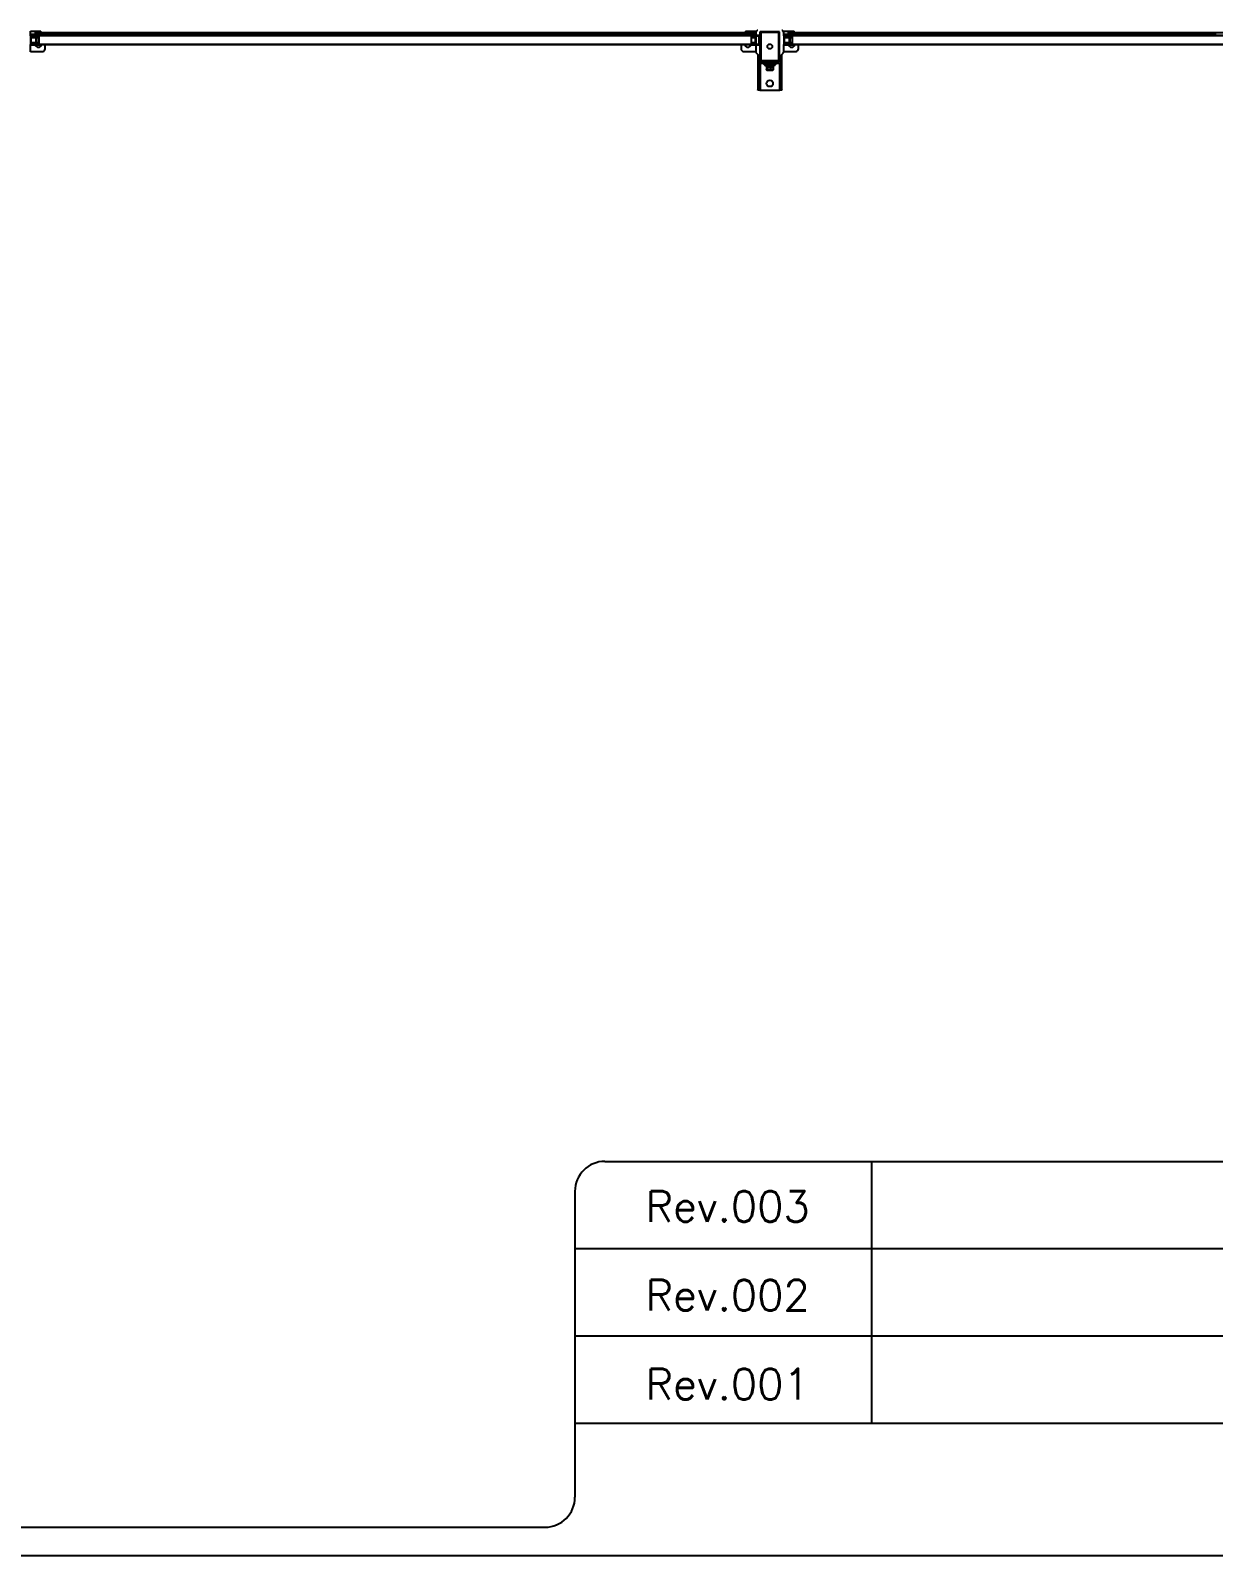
# Model space of a CAD drawing. Header units: inches. Extents: x 0 to 34.2, y 0 to 22.
# Drawn here: x 7.78 to 12.6, y -0.04 to 6.17 of the extents above; entities that cross this region are included whole.
import ezdxf
from ezdxf.enums import TextEntityAlignment as Align

# ---------------------------------------------------------------- set-up
doc = ezdxf.new("R2010")
doc.units = ezdxf.units.IN
doc.header["$MEASUREMENT"] = 0
doc.styles.add('Fields', font='simplex.shx', dxfattribs={"height": 0.185})
doc.styles.add('Title_Block', font='simplex.shx', dxfattribs={"height": 0.185})

# ---------------------------------------------------------------- blocks, each defined once
blk = doc.blocks.new('RG_Master_Ver_4_2_2')
at = {"color": 3}
for p, q in [((10.12, 1.5631), (34.15, 1.5631)), ((11.2071, 1.5631), (11.2071, 0.496)), ((9.9977, 1.4408), (9.9977, 0.1939)), ((9.9977, 1.2074), (19.5662, 1.2074)), ((9.9977, 0.8517), (19.5662, 0.8517)), ((9.9977, 0.496), (19.5662, 0.496)), ((0.2474, 0.0716), (9.8753, 0.0716))]:
    blk.add_line(p, q, dxfattribs=at)
blk.add_lwpolyline([(0, -0.044), (34.25, -0.044), (34.25, 21.956), (0, 21.956)], close=True, dxfattribs=at)
for centre, start, end in [((10.12, 1.4408), 90, 180), ((9.8753, 0.1939), 270, 360)]:
    blk.add_arc(centre, 0.1224, start, end, dxfattribs=at)
at = {"char_height": 0.125, "attachment_point": 1, "style": 'Title_Block'}
for s, insert in [('\\pxqc;Rev.003', (9.9977, 1.4422)), ('\\pxqc;Rev.002', (9.9977, 1.0797)), ('\\pxqc;Rev.001', (9.9977, 0.7172))]:
    blk.add_mtext_dynamic_manual_height_columns(s, width=1.244981, gutter_width=0.8573, heights=[0], dxfattribs=dict(at, insert=insert))
at = {"style": 'Fields'}
for tag, p in [('DESCRIPTION_3', (13.1158, 1.307)), ('DRN_3', (15.4724, 1.307)), ('CHK_3', (16.5293, 1.307)), ('APP_3', (17.5522, 1.307)), ('DATE_3', (18.8294, 1.307)), ('DRAWING_DESC', (32.2295, 1.2455)), ('CUSTOMER', (28.9966, 1.2135)), ('DESCRIPTION_2', (13.1158, 0.9513)), ('DRN_2', (15.4724, 0.9513)), ('CHK_2', (16.5293, 0.9513)), ('APP_2', (17.5522, 0.9513)), ('DATE_2', (18.8294, 0.9513)), ('SIZE', (30.7145, 0.8944)), ('DRAWING_#', (32.125, 0.8944)), ('REV', (33.5429, 0.8944)), ('DESCRIPTION_1', (13.1158, 0.5956)), ('DRN_1', (15.4724, 0.5956)), ('CHK_1', (16.5293, 0.5956)), ('APP_1', (17.5522, 0.5956)), ('DATE_1', (18.8294, 0.5956)), ('PROJECT_#', (28.9813, 0.5809)), ('DRN_BY', (30.875, 0.5245)), ('CHK_BY', (31.7615, 0.5245)), ('APP_BY', (32.75, 0.5245)), ('SCALE', (33.6518, 0.5245)), ('PROJECT_NAME', (29.021, 0.1759)), ('SHEETNUM', (32.7527, 0.1759)), ('TTL_SHTS', (33.5471, 0.1759))]:
    blk.add_attdef(tag, text='', height=0.125, dxfattribs=at).set_placement(p, align=Align.CENTER)
at = {"style": 'Fields', "flags": 9}
blk.add_attdef('WD_TB', (9.9529, 0.1939), '', height=0.0638, dxfattribs=at)

msp = doc.modelspace()

# ---------------------------------------------------------------- linework, layer by layer
at = {"color": 7, "linetype": 'Continuous', "lineweight": 25}
for p, q in [((7.777, 6.1669), (7.777, 6.172)), ((7.777, 6.172), (7.8077, 6.172)), ((7.777, 6.1531), (7.777, 6.1669)), ((7.8077, 6.1591), (7.777, 6.1591)), ((7.7968, 6.1602), (7.7968, 6.1662)), ((7.7968, 6.1662), (10.7316, 6.1662)), ((7.7968, 6.1602), (7.8355, 6.1602)), ((7.8077, 6.172), (7.8196, 6.172)), ((7.8077, 6.172), (7.8077, 6.1662)), ((7.8077, 6.1602), (7.8077, 6.1591)), ((7.8077, 6.1591), (7.8196, 6.1591)), ((7.8077, 6.1591), (7.8077, 6.1543)), ((7.8092, 6.1543), (7.8196, 6.1591)), ((7.8196, 6.1662), (7.8196, 6.172)), ((7.8196, 6.1591), (7.8196, 6.1602)), ((7.8355, 6.1602), (7.8355, 6.1543)), ((7.8414, 6.1602), (7.8355, 6.1602)), ((7.8414, 6.1543), (7.8414, 6.1602)), ((7.8414, 6.1602), (7.8751, 6.1602)), ((7.8751, 6.1602), (7.8751, 6.1543)), ((7.8811, 6.1602), (7.8751, 6.1602)), ((7.8811, 6.1543), (7.8811, 6.1602)), ((7.8811, 6.1602), (7.9148, 6.1602)), ((7.9148, 6.1602), (7.9148, 6.1543)), ((7.9207, 6.1602), (7.9148, 6.1602)), ((7.9207, 6.1543), (7.9207, 6.1602)), ((7.9207, 6.1602), (7.9544, 6.1602)), ((7.9544, 6.1602), (7.9544, 6.1543)), ((7.9604, 6.1602), (7.9544, 6.1602)), ((7.9604, 6.1543), (7.9604, 6.1602)), ((7.9604, 6.1602), (7.9941, 6.1602)), ((7.9941, 6.1602), (7.9941, 6.1543)), ((8.0001, 6.1602), (7.9941, 6.1602)), ((8.0001, 6.1543), (8.0001, 6.1602)), ((8.0001, 6.1602), (8.0338, 6.1602)), ((8.0338, 6.1602), (8.0338, 6.1543)), ((8.0397, 6.1602), (8.0338, 6.1602)), ((8.0397, 6.1543), (8.0397, 6.1602)), ((8.0397, 6.1602), (8.0734, 6.1602)), ((8.0734, 6.1602), (8.0734, 6.1543)), ((8.0794, 6.1602), (8.0734, 6.1602)), ((8.0794, 6.1543), (8.0794, 6.1602)), ((8.0794, 6.1602), (8.1131, 6.1602)), ((8.1131, 6.1602), (8.1131, 6.1543)), ((8.119, 6.1602), (8.1131, 6.1602)), ((8.119, 6.1543), (8.119, 6.1602)), ((8.119, 6.1602), (8.1527, 6.1602)), ((8.1527, 6.1602), (8.1527, 6.1543)), ((8.1587, 6.1602), (8.1527, 6.1602)), ((8.1587, 6.1543), (8.1587, 6.1602)), ((8.1587, 6.1602), (8.1924, 6.1602)), ((8.1924, 6.1602), (8.1924, 6.1543)), ((8.1983, 6.1602), (8.1924, 6.1602)), ((8.1983, 6.1543), (8.1983, 6.1602)), ((8.1983, 6.1602), (8.2321, 6.1602)), ((8.2321, 6.1602), (8.2321, 6.1543)), ((8.238, 6.1602), (8.2321, 6.1602)), ((8.238, 6.1543), (8.238, 6.1602)), ((8.238, 6.1602), (8.2717, 6.1602)), ((8.2777, 6.1602), (8.2717, 6.1602)), ((8.2717, 6.1602), (8.2717, 6.1543)), ((8.2777, 6.1543), (8.2777, 6.1602)), ((8.2777, 6.1602), (8.3114, 6.1602)), ((8.3173, 6.1602), (8.3114, 6.1602)), ((8.3114, 6.1602), (8.3114, 6.1543)), ((8.3173, 6.1543), (8.3173, 6.1602)), ((8.3173, 6.1602), (8.351, 6.1602)), ((8.357, 6.1602), (8.351, 6.1602)), ((8.351, 6.1602), (8.351, 6.1543)), ((8.357, 6.1543), (8.357, 6.1602)), ((8.357, 6.1602), (8.3907, 6.1602)), ((8.3907, 6.1602), (8.3907, 6.1543)), ((8.3966, 6.1602), (8.3907, 6.1602)), ((8.3966, 6.1543), (8.3966, 6.1602)), ((8.3966, 6.1602), (8.4304, 6.1602)), ((8.4304, 6.1602), (8.4304, 6.1543)), ((8.4363, 6.1602), (8.4304, 6.1602)), ((8.4363, 6.1543), (8.4363, 6.1602)), ((8.4363, 6.1602), (8.47, 6.1602)), ((8.476, 6.1602), (8.47, 6.1602)), ((8.47, 6.1602), (8.47, 6.1543)), ((8.476, 6.1543), (8.476, 6.1602)), ((8.476, 6.1602), (8.5097, 6.1602)), ((8.5156, 6.1602), (8.5097, 6.1602)), ((8.5097, 6.1602), (8.5097, 6.1543)), ((8.5156, 6.1543), (8.5156, 6.1602)), ((8.5156, 6.1602), (8.5493, 6.1602)), ((8.5553, 6.1602), (8.5493, 6.1602)), ((8.5493, 6.1602), (8.5493, 6.1543)), ((8.5553, 6.1543), (8.5553, 6.1602)), ((8.5553, 6.1602), (8.589, 6.1602)), ((8.589, 6.1602), (8.589, 6.1543)), ((8.5949, 6.1602), (8.589, 6.1602)), ((8.5949, 6.1543), (8.5949, 6.1602)), ((8.5949, 6.1602), (8.6287, 6.1602)), ((8.6346, 6.1602), (8.6287, 6.1602)), ((8.6287, 6.1602), (8.6287, 6.1543)), ((8.6346, 6.1543), (8.6346, 6.1602)), ((8.6346, 6.1602), (8.6683, 6.1602)), ((8.6743, 6.1602), (8.6683, 6.1602)), ((8.6683, 6.1602), (8.6683, 6.1543)), ((8.6743, 6.1543), (8.6743, 6.1602)), ((8.6743, 6.1602), (8.708, 6.1602)), ((8.7139, 6.1602), (8.708, 6.1602)), ((8.708, 6.1602), (8.708, 6.1543)), ((8.7139, 6.1543), (8.7139, 6.1602)), ((8.7139, 6.1602), (8.7476, 6.1602)), ((8.7536, 6.1602), (8.7476, 6.1602)), ((8.7476, 6.1602), (8.7476, 6.1543)), ((8.7536, 6.1543), (8.7536, 6.1602)), ((8.7536, 6.1602), (8.7873, 6.1602)), ((8.7873, 6.1602), (8.7873, 6.1543)), ((8.7932, 6.1602), (8.7873, 6.1602)), ((8.7932, 6.1543), (8.7932, 6.1602)), ((8.7932, 6.1602), (8.8269, 6.1602)), ((8.8269, 6.1602), (8.8269, 6.1543)), ((8.8329, 6.1602), (8.8269, 6.1602)), ((8.8329, 6.1543), (8.8329, 6.1602)), ((8.8329, 6.1602), (8.8666, 6.1602)), ((8.8726, 6.1602), (8.8666, 6.1602)), ((8.8666, 6.1602), (8.8666, 6.1543)), ((8.8726, 6.1543), (8.8726, 6.1602)), ((8.8726, 6.1602), (8.9063, 6.1602)), ((8.9063, 6.1602), (8.9063, 6.1543)), ((8.9122, 6.1602), (8.9063, 6.1602)), ((8.9122, 6.1543), (8.9122, 6.1602)), ((8.9122, 6.1602), (8.9459, 6.1602)), ((8.9459, 6.1602), (8.9459, 6.1543)), ((8.9519, 6.1602), (8.9459, 6.1602)), ((8.9519, 6.1543), (8.9519, 6.1602)), ((8.9519, 6.1602), (8.9856, 6.1602)), ((8.9856, 6.1602), (8.9856, 6.1543)), ((8.9915, 6.1602), (8.9856, 6.1602)), ((8.9915, 6.1543), (8.9915, 6.1602)), ((8.9915, 6.1602), (9.0252, 6.1602)), ((9.0252, 6.1602), (9.0252, 6.1543)), ((9.0312, 6.1602), (9.0252, 6.1602)), ((9.0312, 6.1543), (9.0312, 6.1602)), ((9.0312, 6.1602), (9.0649, 6.1602)), ((9.0709, 6.1602), (9.0649, 6.1602)), ((9.0649, 6.1602), (9.0649, 6.1543)), ((9.0709, 6.1543), (9.0709, 6.1602)), ((9.0709, 6.1602), (9.1046, 6.1602)), ((9.1046, 6.1602), (9.1046, 6.1543)), ((9.1105, 6.1602), (9.1046, 6.1602)), ((9.1105, 6.1543), (9.1105, 6.1602)), ((9.1105, 6.1602), (9.1442, 6.1602)), ((9.1502, 6.1602), (9.1442, 6.1602)), ((9.1442, 6.1602), (9.1442, 6.1543)), ((9.1502, 6.1543), (9.1502, 6.1602)), ((9.1502, 6.1602), (9.1839, 6.1602)), ((9.1839, 6.1602), (9.1839, 6.1543)), ((9.1898, 6.1602), (9.1839, 6.1602)), ((9.1898, 6.1543), (9.1898, 6.1602)), ((9.1898, 6.1602), (9.2235, 6.1602)), ((9.2295, 6.1602), (9.2235, 6.1602)), ((9.2235, 6.1602), (9.2235, 6.1543)), ((9.2295, 6.1543), (9.2295, 6.1602)), ((9.2295, 6.1602), (9.2632, 6.1602)), ((9.2632, 6.1602), (9.2632, 6.1543)), ((9.2692, 6.1602), (9.2632, 6.1602)), ((9.2692, 6.1543), (9.2692, 6.1602)), ((9.2692, 6.1602), (9.3029, 6.1602)), ((9.3088, 6.1602), (9.3029, 6.1602)), ((9.3029, 6.1602), (9.3029, 6.1543)), ((9.3088, 6.1543), (9.3088, 6.1602)), ((9.3088, 6.1602), (9.3425, 6.1602)), ((9.3425, 6.1602), (9.3425, 6.1543)), ((9.3485, 6.1602), (9.3425, 6.1602)), ((9.3485, 6.1543), (9.3485, 6.1602)), ((9.3485, 6.1602), (9.3822, 6.1602)), ((9.3881, 6.1602), (9.3822, 6.1602)), ((9.3822, 6.1602), (9.3822, 6.1543)), ((9.3881, 6.1543), (9.3881, 6.1602)), ((9.3881, 6.1602), (9.4218, 6.1602)), ((9.4218, 6.1602), (9.4218, 6.1543)), ((9.4278, 6.1602), (9.4218, 6.1602)), ((9.4278, 6.1543), (9.4278, 6.1602)), ((9.4278, 6.1602), (9.4615, 6.1602)), ((9.4615, 6.1602), (9.4615, 6.1543)), ((9.4674, 6.1602), (9.4615, 6.1602)), ((9.4674, 6.1543), (9.4674, 6.1602)), ((9.4674, 6.1602), (9.5012, 6.1602)), ((9.5012, 6.1602), (9.5012, 6.1543)), ((9.5071, 6.1602), (9.5012, 6.1602)), ((9.5071, 6.1543), (9.5071, 6.1602)), ((9.5071, 6.1602), (9.5408, 6.1602)), ((9.5408, 6.1602), (9.5408, 6.1543)), ((9.5468, 6.1602), (9.5408, 6.1602)), ((9.5468, 6.1543), (9.5468, 6.1602)), ((9.5468, 6.1602), (9.5805, 6.1602)), ((9.5805, 6.1602), (9.5805, 6.1543)), ((9.5864, 6.1602), (9.5805, 6.1602)), ((9.5864, 6.1543), (9.5864, 6.1602)), ((9.5864, 6.1602), (9.6201, 6.1602)), ((9.6261, 6.1602), (9.6201, 6.1602)), ((9.6201, 6.1602), (9.6201, 6.1543)), ((9.6261, 6.1543), (9.6261, 6.1602)), ((9.6261, 6.1602), (9.6598, 6.1602)), ((9.6657, 6.1602), (9.6598, 6.1602)), ((9.6598, 6.1602), (9.6598, 6.1543)), ((9.6657, 6.1543), (9.6657, 6.1602)), ((9.6657, 6.1602), (9.6995, 6.1602)), ((9.6995, 6.1602), (9.6995, 6.1543)), ((9.7054, 6.1602), (9.6995, 6.1602)), ((9.7054, 6.1543), (9.7054, 6.1602)), ((9.7054, 6.1602), (9.7391, 6.1602)), ((9.7391, 6.1602), (9.7391, 6.1543)), ((9.7451, 6.1602), (9.7391, 6.1602)), ((9.7451, 6.1543), (9.7451, 6.1602)), ((9.7451, 6.1602), (9.7788, 6.1602)), ((9.7847, 6.1602), (9.7788, 6.1602)), ((9.7788, 6.1602), (9.7788, 6.1543)), ((9.7847, 6.1543), (9.7847, 6.1602)), ((9.7847, 6.1602), (9.8184, 6.1602)), ((9.8184, 6.1602), (9.8184, 6.1543)), ((9.8244, 6.1602), (9.8184, 6.1602)), ((9.8244, 6.1543), (9.8244, 6.1602)), ((9.8244, 6.1602), (9.8581, 6.1602)), ((9.8581, 6.1602), (9.8581, 6.1543)), ((9.864, 6.1602), (9.8581, 6.1602)), ((9.864, 6.1543), (9.864, 6.1602)), ((9.864, 6.1602), (9.8978, 6.1602)), ((9.9037, 6.1602), (9.8978, 6.1602)), ((9.8978, 6.1602), (9.8978, 6.1543)), ((9.9037, 6.1543), (9.9037, 6.1602)), ((9.9037, 6.1602), (9.9374, 6.1602)), ((9.9434, 6.1602), (9.9374, 6.1602)), ((9.9374, 6.1602), (9.9374, 6.1543)), ((9.9434, 6.1543), (9.9434, 6.1602)), ((9.9434, 6.1602), (9.9771, 6.1602)), ((9.983, 6.1602), (9.9771, 6.1602)), ((9.9771, 6.1602), (9.9771, 6.1543)), ((9.983, 6.1543), (9.983, 6.1602)), ((9.983, 6.1602), (10.0167, 6.1602)), ((10.0227, 6.1602), (10.0167, 6.1602)), ((10.0167, 6.1602), (10.0167, 6.1543)), ((10.0227, 6.1543), (10.0227, 6.1602)), ((10.0227, 6.1602), (10.0564, 6.1602)), ((10.0623, 6.1602), (10.0564, 6.1602)), ((10.0564, 6.1602), (10.0564, 6.1543)), ((10.0623, 6.1543), (10.0623, 6.1602)), ((10.0623, 6.1602), (10.096, 6.1602)), ((10.096, 6.1602), (10.096, 6.1543)), ((10.102, 6.1602), (10.096, 6.1602)), ((10.102, 6.1543), (10.102, 6.1602)), ((10.102, 6.1602), (10.1357, 6.1602)), ((10.1357, 6.1602), (10.1357, 6.1543)), ((10.1417, 6.1602), (10.1357, 6.1602)), ((10.1417, 6.1543), (10.1417, 6.1602)), ((10.1417, 6.1602), (10.1754, 6.1602)), ((10.1754, 6.1602), (10.1754, 6.1543)), ((10.1813, 6.1602), (10.1754, 6.1602)), ((10.1813, 6.1543), (10.1813, 6.1602)), ((10.1813, 6.1602), (10.215, 6.1602)), ((10.221, 6.1602), (10.215, 6.1602)), ((10.215, 6.1602), (10.215, 6.1543)), ((10.221, 6.1543), (10.221, 6.1602)), ((10.221, 6.1602), (10.2547, 6.1602)), ((10.2606, 6.1602), (10.2547, 6.1602)), ((10.2547, 6.1602), (10.2547, 6.1543)), ((10.2606, 6.1543), (10.2606, 6.1602)), ((10.2606, 6.1602), (10.2943, 6.1602)), ((10.2943, 6.1602), (10.2943, 6.1543)), ((10.3003, 6.1602), (10.2943, 6.1602)), ((10.3003, 6.1543), (10.3003, 6.1602)), ((10.3003, 6.1602), (10.334, 6.1602)), ((10.34, 6.1602), (10.334, 6.1602)), ((10.334, 6.1602), (10.334, 6.1543)), ((10.34, 6.1543), (10.34, 6.1602)), ((10.34, 6.1602), (10.3737, 6.1602)), ((10.3796, 6.1602), (10.3737, 6.1602)), ((10.3737, 6.1602), (10.3737, 6.1543)), ((10.3796, 6.1543), (10.3796, 6.1602)), ((10.3796, 6.1602), (10.4133, 6.1602)), ((10.4133, 6.1602), (10.4133, 6.1543)), ((10.4193, 6.1602), (10.4133, 6.1602)), ((10.4193, 6.1543), (10.4193, 6.1602)), ((10.4193, 6.1602), (10.453, 6.1602)), ((10.4589, 6.1602), (10.453, 6.1602)), ((10.453, 6.1602), (10.453, 6.1543)), ((10.4589, 6.1543), (10.4589, 6.1602)), ((10.4589, 6.1602), (10.4926, 6.1602)), ((10.4926, 6.1602), (10.4926, 6.1543)), ((10.4986, 6.1602), (10.4926, 6.1602)), ((10.4986, 6.1543), (10.4986, 6.1602)), ((10.4986, 6.1602), (10.5323, 6.1602)), ((10.5383, 6.1602), (10.5323, 6.1602)), ((10.5323, 6.1602), (10.5323, 6.1543)), ((10.5383, 6.1543), (10.5383, 6.1602)), ((10.5383, 6.1602), (10.572, 6.1602)), ((10.572, 6.1602), (10.572, 6.1543)), ((10.5779, 6.1602), (10.572, 6.1602)), ((10.5779, 6.1543), (10.5779, 6.1602)), ((10.5779, 6.1602), (10.6116, 6.1602)), ((10.6116, 6.1602), (10.6116, 6.1543)), ((10.6176, 6.1602), (10.6116, 6.1602)), ((10.6176, 6.1543), (10.6176, 6.1602)), ((10.6176, 6.1602), (10.6513, 6.1602)), ((10.6513, 6.1602), (10.6513, 6.1543)), ((10.6572, 6.1602), (10.6513, 6.1602)), ((10.6572, 6.1543), (10.6572, 6.1602)), ((10.6572, 6.1602), (10.6909, 6.1602)), ((10.6909, 6.1602), (10.6909, 6.1543)), ((10.6969, 6.1602), (10.6909, 6.1602)), ((10.6927, 6.172), (10.6927, 6.1662)), ((10.6927, 6.172), (10.7046, 6.172)), ((10.6969, 6.1543), (10.6969, 6.1602)), ((10.6969, 6.1602), (10.7316, 6.1602)), ((10.6969, 6.1591), (10.7046, 6.1591)), ((10.6969, 6.1572), (10.7031, 6.1543)), ((10.7046, 6.172), (10.7354, 6.172)), ((10.7046, 6.1662), (10.7046, 6.172)), ((10.7046, 6.1591), (10.7046, 6.1602)), ((10.7354, 6.1591), (10.7046, 6.1591)), ((10.7046, 6.1543), (10.7046, 6.1591)), ((10.7316, 6.1602), (10.7316, 6.1662)), ((10.7354, 6.172), (10.7354, 6.1669)), ((10.7354, 6.1669), (10.7354, 6.1543)), ((10.7526, 6.0502), (10.7526, 6.1691)), ((10.7557, 6.1691), (10.7526, 6.1691)), ((10.7527, 6.1662), (10.7527, 6.0531)), ((10.8291, 6.1691), (10.7557, 6.1691)), ((10.7557, 6.1662), (10.7557, 6.0531)), ((10.8291, 6.1662), (10.7557, 6.1662)), ((10.832, 6.1691), (10.8291, 6.1691)), ((10.8291, 6.0531), (10.8291, 6.1662)), ((10.832, 6.1668), (10.832, 6.1691)), ((10.832, 6.0531), (10.832, 6.1662)), ((10.8494, 6.1669), (10.8494, 6.172)), ((10.8494, 6.172), (10.8801, 6.172)), ((10.8494, 6.1531), (10.8494, 6.1669)), ((10.8801, 6.1591), (10.8494, 6.1591)), ((10.8692, 6.1602), (10.8692, 6.1662)), ((10.8692, 6.1662), (13.804, 6.1662)), ((10.8692, 6.1602), (10.9079, 6.1602)), ((10.8801, 6.172), (10.892, 6.172)), ((10.8801, 6.172), (10.8801, 6.1662)), ((10.8801, 6.1602), (10.8801, 6.1591)), ((10.8801, 6.1591), (10.892, 6.1591)), ((10.8801, 6.1591), (10.8801, 6.1543)), ((10.8816, 6.1543), (10.892, 6.1591)), ((10.892, 6.1662), (10.892, 6.172)), ((10.892, 6.1591), (10.892, 6.1602)), ((10.9079, 6.1602), (10.9079, 6.1543)), ((10.9138, 6.1602), (10.9079, 6.1602)), ((10.9138, 6.1543), (10.9138, 6.1602)), ((10.9138, 6.1602), (10.9475, 6.1602)), ((10.9475, 6.1602), (10.9475, 6.1543)), ((10.9535, 6.1602), (10.9475, 6.1602)), ((10.9535, 6.1543), (10.9535, 6.1602)), ((10.9535, 6.1602), (10.9872, 6.1602)), ((10.9872, 6.1602), (10.9872, 6.1543)), ((10.9931, 6.1602), (10.9872, 6.1602)), ((10.9931, 6.1543), (10.9931, 6.1602)), ((10.9931, 6.1602), (11.0269, 6.1602)), ((11.0269, 6.1602), (11.0269, 6.1543)), ((11.0328, 6.1602), (11.0269, 6.1602)), ((11.0328, 6.1543), (11.0328, 6.1602)), ((11.0328, 6.1602), (11.0665, 6.1602)), ((11.0665, 6.1602), (11.0665, 6.1543)), ((11.0725, 6.1602), (11.0665, 6.1602)), ((11.0725, 6.1543), (11.0725, 6.1602)), ((11.0725, 6.1602), (11.1062, 6.1602)), ((11.1121, 6.1602), (11.1062, 6.1602)), ((11.1062, 6.1602), (11.1062, 6.1543)), ((11.1121, 6.1543), (11.1121, 6.1602)), ((11.1121, 6.1602), (11.1458, 6.1602)), ((11.1458, 6.1602), (11.1458, 6.1543)), ((11.1518, 6.1602), (11.1458, 6.1602)), ((11.1518, 6.1543), (11.1518, 6.1602)), ((11.1518, 6.1602), (11.1855, 6.1602)), ((11.1855, 6.1602), (11.1855, 6.1543)), ((11.1914, 6.1602), (11.1855, 6.1602)), ((11.1914, 6.1543), (11.1914, 6.1602)), ((11.1914, 6.1602), (11.2252, 6.1602)), ((11.2311, 6.1602), (11.2252, 6.1602)), ((11.2252, 6.1602), (11.2252, 6.1543)), ((11.2311, 6.1543), (11.2311, 6.1602)), ((11.2311, 6.1602), (11.2648, 6.1602)), ((11.2648, 6.1602), (11.2648, 6.1543)), ((11.2708, 6.1602), (11.2648, 6.1602)), ((11.2708, 6.1543), (11.2708, 6.1602)), ((11.2708, 6.1602), (11.3045, 6.1602)), ((11.3045, 6.1602), (11.3045, 6.1543)), ((11.3104, 6.1602), (11.3045, 6.1602)), ((11.3104, 6.1543), (11.3104, 6.1602)), ((11.3104, 6.1602), (11.3441, 6.1602)), ((11.3441, 6.1602), (11.3441, 6.1543)), ((11.3501, 6.1602), (11.3441, 6.1602)), ((11.3501, 6.1543), (11.3501, 6.1602)), ((11.3501, 6.1602), (11.3838, 6.1602)), ((11.3838, 6.1602), (11.3838, 6.1543)), ((11.3897, 6.1602), (11.3838, 6.1602)), ((11.3897, 6.1543), (11.3897, 6.1602)), ((11.3897, 6.1602), (11.4234, 6.1602)), ((11.4234, 6.1602), (11.4234, 6.1543)), ((11.4294, 6.1602), (11.4234, 6.1602)), ((11.4294, 6.1543), (11.4294, 6.1602)), ((11.4294, 6.1602), (11.4631, 6.1602)), ((11.4631, 6.1602), (11.4631, 6.1543)), ((11.4691, 6.1602), (11.4631, 6.1602)), ((11.4691, 6.1543), (11.4691, 6.1602)), ((11.4691, 6.1602), (11.5028, 6.1602)), ((11.5087, 6.1602), (11.5028, 6.1602)), ((11.5028, 6.1602), (11.5028, 6.1543)), ((11.5087, 6.1543), (11.5087, 6.1602)), ((11.5087, 6.1602), (11.5424, 6.1602)), ((11.5424, 6.1602), (11.5424, 6.1543)), ((11.5484, 6.1602), (11.5424, 6.1602)), ((11.5484, 6.1543), (11.5484, 6.1602)), ((11.5484, 6.1602), (11.5821, 6.1602)), ((11.5821, 6.1602), (11.5821, 6.1543)), ((11.588, 6.1602), (11.5821, 6.1602)), ((11.588, 6.1543), (11.588, 6.1602)), ((11.588, 6.1602), (11.6217, 6.1602)), ((11.6217, 6.1602), (11.6217, 6.1543)), ((11.6277, 6.1602), (11.6217, 6.1602)), ((11.6277, 6.1543), (11.6277, 6.1602)), ((11.6277, 6.1602), (11.6614, 6.1602)), ((11.6614, 6.1602), (11.6614, 6.1543)), ((11.6674, 6.1602), (11.6614, 6.1602)), ((11.6674, 6.1543), (11.6674, 6.1602)), ((11.6674, 6.1602), (11.7011, 6.1602)), ((11.7011, 6.1602), (11.7011, 6.1543)), ((11.707, 6.1602), (11.7011, 6.1602)), ((11.707, 6.1543), (11.707, 6.1602)), ((11.707, 6.1602), (11.7407, 6.1602)), ((11.7467, 6.1602), (11.7407, 6.1602)), ((11.7407, 6.1602), (11.7407, 6.1543)), ((11.7467, 6.1543), (11.7467, 6.1602)), ((11.7467, 6.1602), (11.7804, 6.1602)), ((11.7804, 6.1602), (11.7804, 6.1543)), ((11.7863, 6.1602), (11.7804, 6.1602)), ((11.7863, 6.1543), (11.7863, 6.1602)), ((11.7863, 6.1602), (11.82, 6.1602)), ((11.826, 6.1602), (11.82, 6.1602)), ((11.82, 6.1602), (11.82, 6.1543)), ((11.826, 6.1543), (11.826, 6.1602)), ((11.826, 6.1602), (11.8597, 6.1602)), ((11.8597, 6.1602), (11.8597, 6.1543)), ((11.8656, 6.1602), (11.8597, 6.1602)), ((11.8656, 6.1543), (11.8656, 6.1602)), ((11.8656, 6.1602), (11.8994, 6.1602)), ((11.9053, 6.1602), (11.8994, 6.1602)), ((11.8994, 6.1602), (11.8994, 6.1543)), ((11.9053, 6.1543), (11.9053, 6.1602)), ((11.9053, 6.1602), (11.939, 6.1602)), ((11.945, 6.1602), (11.939, 6.1602)), ((11.939, 6.1602), (11.939, 6.1543)), ((11.945, 6.1543), (11.945, 6.1602)), ((11.945, 6.1602), (11.9787, 6.1602)), ((11.9787, 6.1602), (11.9787, 6.1543)), ((11.9846, 6.1602), (11.9787, 6.1602)), ((11.9846, 6.1543), (11.9846, 6.1602)), ((11.9846, 6.1602), (12.0183, 6.1602)), ((12.0183, 6.1602), (12.0183, 6.1543)), ((12.0243, 6.1602), (12.0183, 6.1602)), ((12.0243, 6.1543), (12.0243, 6.1602)), ((12.0243, 6.1602), (12.058, 6.1602)), ((12.058, 6.1602), (12.058, 6.1543)), ((12.0639, 6.1602), (12.058, 6.1602)), ((12.0639, 6.1543), (12.0639, 6.1602)), ((12.0639, 6.1602), (12.0977, 6.1602)), ((12.0977, 6.1602), (12.0977, 6.1543)), ((12.1036, 6.1602), (12.0977, 6.1602)), ((12.1036, 6.1543), (12.1036, 6.1602)), ((12.1036, 6.1602), (12.1373, 6.1602)), ((12.1373, 6.1602), (12.1373, 6.1543)), ((12.1433, 6.1602), (12.1373, 6.1602)), ((12.1433, 6.1543), (12.1433, 6.1602)), ((12.1433, 6.1602), (12.177, 6.1602)), ((12.177, 6.1602), (12.177, 6.1543)), ((12.1829, 6.1602), (12.177, 6.1602)), ((12.1829, 6.1543), (12.1829, 6.1602)), ((12.1829, 6.1602), (12.2166, 6.1602)), ((12.2166, 6.1602), (12.2166, 6.1543)), ((12.2226, 6.1602), (12.2166, 6.1602)), ((12.2226, 6.1543), (12.2226, 6.1602)), ((12.2226, 6.1602), (12.2563, 6.1602)), ((12.2563, 6.1602), (12.2563, 6.1543)), ((12.2622, 6.1602), (12.2563, 6.1602)), ((12.2622, 6.1543), (12.2622, 6.1602)), ((12.2622, 6.1602), (12.296, 6.1602)), ((12.296, 6.1602), (12.296, 6.1543)), ((12.3019, 6.1602), (12.296, 6.1602)), ((12.3019, 6.1543), (12.3019, 6.1602)), ((12.3019, 6.1602), (12.3356, 6.1602)), ((12.3356, 6.1602), (12.3356, 6.1543)), ((12.3416, 6.1602), (12.3356, 6.1602)), ((12.3416, 6.1543), (12.3416, 6.1602)), ((12.3416, 6.1602), (12.3753, 6.1602)), ((12.3812, 6.1602), (12.3753, 6.1602)), ((12.3753, 6.1602), (12.3753, 6.1543)), ((12.3812, 6.1543), (12.3812, 6.1602)), ((12.3812, 6.1602), (12.4149, 6.1602)), ((12.4149, 6.1602), (12.4149, 6.1543)), ((12.4209, 6.1602), (12.4149, 6.1602)), ((12.4209, 6.1543), (12.4209, 6.1602)), ((12.4209, 6.1602), (12.4546, 6.1602)), ((12.4546, 6.1602), (12.4546, 6.1543)), ((12.4605, 6.1602), (12.4546, 6.1602)), ((12.4605, 6.1543), (12.4605, 6.1602)), ((12.4605, 6.1602), (12.4942, 6.1602)), ((12.4942, 6.1602), (12.4942, 6.1543)), ((12.5002, 6.1602), (12.4942, 6.1602)), ((12.5002, 6.1543), (12.5002, 6.1602)), ((12.5002, 6.1602), (12.5339, 6.1602)), ((12.5339, 6.1602), (12.5339, 6.1543)), ((12.5399, 6.1602), (12.5339, 6.1602)), ((12.5399, 6.1543), (12.5399, 6.1602)), ((12.5399, 6.1602), (12.5736, 6.1602)), ((12.5736, 6.1602), (12.5736, 6.1543)), ((12.5795, 6.1602), (12.5736, 6.1602)), ((12.5795, 6.1543), (12.5795, 6.1602)), ((12.5795, 6.1602), (12.6132, 6.1602)), ((7.7777, 6.1542), (7.777, 6.1542)), ((7.777, 6.1531), (7.777, 6.1178)), ((7.777, 6.0879), (7.777, 6.1178)), ((7.8135, 6.1543), (7.7781, 6.1543)), ((7.7781, 6.1166), (7.8135, 6.1166)), ((7.8127, 6.1523), (7.779, 6.1523)), ((7.779, 6.1523), (7.779, 6.1186)), ((7.7794, 6.1473), (7.779, 6.1473)), ((7.779, 6.1235), (7.7794, 6.1235)), ((7.779, 6.1186), (7.8127, 6.1186)), ((7.7794, 6.1235), (7.7794, 6.1473)), ((7.7993, 6.1453), (7.7794, 6.1453)), ((7.7794, 6.1255), (7.7993, 6.1255)), ((7.8013, 6.1463), (7.7993, 6.1463)), ((7.7993, 6.1463), (7.7993, 6.1245)), ((7.7993, 6.1245), (7.8013, 6.1245)), ((7.8032, 6.1444), (7.8013, 6.1463)), ((7.8013, 6.1245), (7.8013, 6.1463)), ((7.8013, 6.1245), (7.8032, 6.1265)), ((7.8127, 6.1453), (7.8023, 6.1453)), ((7.8023, 6.1255), (7.8127, 6.1255)), ((7.8032, 6.1265), (7.8032, 6.1444)), ((7.8127, 6.1505), (7.8095, 6.1523)), ((7.8127, 6.1186), (7.8127, 6.1523)), ((7.8146, 6.1531), (7.8146, 6.1543)), ((10.7137, 6.1543), (7.8146, 6.1543)), ((10.7137, 6.1531), (7.8146, 6.1531)), ((7.8146, 6.1166), (7.8146, 6.1178)), ((10.7137, 6.1178), (7.8146, 6.1178)), ((10.7137, 6.1166), (7.8146, 6.1166)), ((7.837, 6.0997), (7.837, 6.1166)), ((10.6754, 6.1166), (10.6754, 6.0997)), ((10.7137, 6.1543), (10.7137, 6.1531)), ((10.7144, 6.1542), (10.7137, 6.1542)), ((10.7137, 6.1178), (10.7137, 6.1166)), ((10.7503, 6.1543), (10.7149, 6.1543)), ((10.7149, 6.1166), (10.7503, 6.1166)), ((10.7494, 6.1523), (10.7157, 6.1523)), ((10.7157, 6.1523), (10.7157, 6.1186)), ((10.7329, 6.1453), (10.7157, 6.1453)), ((10.7157, 6.1255), (10.7329, 6.1255)), ((10.7157, 6.1186), (10.7494, 6.1186)), ((10.7354, 6.1473), (10.7329, 6.1473)), ((10.7329, 6.1473), (10.7329, 6.1235)), ((10.7329, 6.1235), (10.7354, 6.1235)), ((10.7354, 6.1523), (10.7354, 6.1186)), ((10.7354, 6.1166), (10.7354, 6.0879)), ((10.7494, 6.1186), (10.7494, 6.1523)), ((10.7514, 6.1178), (10.7514, 6.1531)), ((10.8501, 6.1542), (10.8494, 6.1542)), ((10.8494, 6.1531), (10.8494, 6.1178)), ((10.8494, 6.0879), (10.8494, 6.1178)), ((10.8859, 6.1543), (10.8505, 6.1543)), ((10.8505, 6.1166), (10.8859, 6.1166)), ((10.8851, 6.1523), (10.8514, 6.1523)), ((10.8514, 6.1523), (10.8514, 6.1186)), ((10.8519, 6.1473), (10.8514, 6.1473)), ((10.8514, 6.1235), (10.8519, 6.1235)), ((10.8514, 6.1186), (10.8851, 6.1186)), ((10.8519, 6.1235), (10.8519, 6.1473)), ((10.8717, 6.1453), (10.8519, 6.1453)), ((10.8519, 6.1255), (10.8717, 6.1255)), ((10.8737, 6.1463), (10.8717, 6.1463)), ((10.8717, 6.1463), (10.8717, 6.1245)), ((10.8717, 6.1245), (10.8737, 6.1245)), ((10.8757, 6.1444), (10.8737, 6.1463)), ((10.8737, 6.1245), (10.8737, 6.1463)), ((10.8737, 6.1245), (10.8757, 6.1265)), ((10.8851, 6.1453), (10.8747, 6.1453)), ((10.8747, 6.1255), (10.8851, 6.1255)), ((10.8757, 6.1265), (10.8757, 6.1444)), ((10.8851, 6.1505), (10.8819, 6.1523)), ((10.8851, 6.1186), (10.8851, 6.1523)), ((10.8871, 6.1531), (10.8871, 6.1543)), ((13.7862, 6.1543), (10.8871, 6.1543)), ((13.7862, 6.1531), (10.8871, 6.1531)), ((10.8871, 6.1166), (10.8871, 6.1178)), ((13.7862, 6.1178), (10.8871, 6.1178)), ((13.7862, 6.1166), (10.8871, 6.1166)), ((10.9094, 6.0997), (10.9094, 6.1166)), ((7.777, 6.0898), (7.827, 6.0898)), ((10.6853, 6.0898), (10.7354, 6.0898)), ((10.7377, 6.0823), (10.7463, 6.0737)), ((10.7433, 6.0766), (10.7433, 6.0502)), ((10.7463, 6.0502), (10.7433, 6.0502)), ((10.7433, 6.0502), (10.7433, 5.9325)), ((10.7463, 6.0737), (10.7463, 6.0499)), ((10.7512, 6.0425), (10.7512, 5.9325)), ((10.7526, 6.0898), (10.7527, 6.0898)), ((10.7527, 6.0779), (10.7526, 6.0779)), ((10.7557, 6.0502), (10.7526, 6.0502)), ((10.7527, 6.0898), (10.7527, 6.0779)), ((10.7527, 6.0779), (10.7527, 6.0502)), ((10.7527, 6.0421), (10.7527, 5.9312)), ((10.7542, 6.0419), (10.8305, 6.0419)), ((10.7557, 6.0531), (10.8291, 6.0531)), ((10.7557, 6.0502), (10.8291, 6.0502)), ((10.7722, 6.0334), (10.7636, 6.0419)), ((10.7778, 6.0344), (10.7703, 6.0419)), ((10.7778, 6.0344), (10.8069, 6.0344)), ((10.7778, 6.031), (10.7778, 6.0344)), ((10.8069, 6.0344), (10.8145, 6.0419)), ((10.8069, 6.031), (10.8069, 6.0344)), ((10.8125, 6.0334), (10.8211, 6.0419)), ((10.832, 6.0502), (10.8291, 6.0502)), ((10.832, 6.0502), (10.832, 6.0525)), ((10.832, 6.0421), (10.832, 5.9312)), ((10.8335, 5.9325), (10.8335, 6.0425)), ((10.8385, 6.0737), (10.8471, 6.0823)), ((10.8385, 6.0499), (10.8385, 6.0737)), ((10.8385, 6.0502), (10.8414, 6.0502)), ((10.8414, 6.0502), (10.8414, 6.0766)), ((10.8414, 5.9325), (10.8414, 6.0502)), ((10.8494, 6.0898), (10.8994, 6.0898)), ((10.7778, 6.031), (10.8069, 6.031)), ((10.7783, 6.0251), (10.7783, 6.0152)), ((10.7812, 6.0251), (10.7783, 6.0251)), ((10.7812, 6.0152), (10.7783, 6.0152)), ((10.7791, 6.0152), (10.7791, 6.0145)), ((10.7791, 6.0145), (10.7791, 6.0152)), ((10.7795, 6.0138), (10.7791, 6.0145)), ((10.7791, 6.0145), (10.7791, 6.0145)), ((10.7796, 6.0136), (10.7809, 6.0131)), ((10.7799, 6.0152), (10.7799, 6.0145)), ((10.7799, 6.0145), (10.78, 6.0145)), ((10.78, 6.0145), (10.78, 6.0152)), ((10.78, 6.0145), (10.78, 6.0145)), ((10.7809, 6.0131), (10.8038, 6.0131)), ((10.7812, 6.0251), (10.7812, 6.0152)), ((10.7953, 6.0251), (10.7812, 6.0251)), ((10.7953, 6.0152), (10.7812, 6.0152)), ((10.7844, 6.031), (10.7844, 6.0251)), ((10.7931, 6.0152), (10.7931, 6.0145)), ((10.7931, 6.0145), (10.7933, 6.0145)), ((10.7933, 6.0145), (10.7933, 6.0152)), ((10.7953, 6.0251), (10.7953, 6.0152)), ((10.8065, 6.0251), (10.7953, 6.0251)), ((10.8065, 6.0152), (10.7953, 6.0152)), ((10.8003, 6.0251), (10.8003, 6.031)), ((10.8038, 6.0131), (10.8052, 6.0136)), ((10.8055, 6.0143), (10.8051, 6.0137)), ((10.8053, 6.0142), (10.8055, 6.0143)), ((10.8053, 6.0138), (10.8056, 6.0143)), ((10.8056, 6.0152), (10.8056, 6.0145)), ((10.8056, 6.0145), (10.8057, 6.0145)), ((10.8057, 6.0145), (10.8057, 6.0152)), ((10.8065, 6.0251), (10.8065, 6.0152)), ((10.7433, 5.9325), (10.7512, 5.9325)), ((10.7433, 5.9312), (10.7433, 5.9325)), ((10.7512, 5.9312), (10.7433, 5.9312)), ((10.7512, 5.9325), (10.7512, 5.9312)), ((10.7512, 5.9312), (10.7527, 5.9312)), ((10.7527, 5.9312), (10.832, 5.9312)), ((10.832, 5.9312), (10.8335, 5.9312)), ((10.8335, 5.9325), (10.8414, 5.9325)), ((10.8335, 5.9312), (10.8335, 5.9325)), ((10.8414, 5.9312), (10.8335, 5.9312)), ((10.8414, 5.9325), (10.8414, 5.9312))]:
    msp.add_line(p, q, dxfattribs=at)
at = {"color": 7, "linetype": 'Continuous', "lineweight": 25, "flags": 128}
for points in [[(7.7766, 6.1694), (7.7769, 6.1695), (7.777, 6.1696)], [(10.7354, 6.1696), (10.7354, 6.1695), (10.7358, 6.1694)], [(10.849, 6.1694), (10.8493, 6.1695), (10.8494, 6.1696)], [(10.7722, 6.0334), (10.7726, 6.0331), (10.7731, 6.0329), (10.7738, 6.0328), (10.7745, 6.0329), (10.7752, 6.0331), (10.7761, 6.0334), (10.7769, 6.0339), (10.7778, 6.0344)], [(10.8069, 6.0344), (10.8078, 6.0339), (10.8087, 6.0334), (10.8095, 6.0331), (10.8103, 6.0329), (10.811, 6.0328), (10.8116, 6.0329), (10.8121, 6.0331), (10.8125, 6.0334)]]:
    msp.add_lwpolyline(points, dxfattribs=at)
at = {"color": 7, "linetype": 'Continuous', "lineweight": 25}
for centre, radius in [((10.7924, 6.1097), 0.00991), ((10.7924, 5.9589), 0.0129)]:
    msp.add_circle(centre, radius, dxfattribs=at)
for centre, radius, start, end in [((10.7433, 6.1669), 0.00793, 90, 180), ((10.7557, 6.1662), 0.00297, 90, 180), ((10.8291, 6.1662), 0.00297, 0, 90), ((10.8414, 6.1669), 0.00793, 0, 90), ((7.7781, 6.1531), 0.00116, 90, 180), ((7.7781, 6.1178), 0.00116, 180, 270), ((7.8092, 6.1196), 0.0129, 152.51357, 184.41173), ((7.8092, 6.1196), 0.0129, 193.34236, 346.65764), ((7.8135, 6.1531), 0.00116, 0, 90), ((7.8135, 6.1178), 0.00116, 270, 0), ((7.827, 6.0997), 0.00991, 270, 0), ((10.6853, 6.0997), 0.00991, 180, 270), ((10.7031, 6.1196), 0.0129, 193.34236, 346.65764), ((10.7149, 6.1531), 0.00116, 90, 180), ((10.7149, 6.1178), 0.00116, 180, 270), ((10.7031, 6.1196), 0.0129, 355.58827, 12.3329), ((10.7503, 6.1531), 0.00116, 0, 90), ((10.7503, 6.1178), 0.00116, 270, 0), ((10.8505, 6.1531), 0.00116, 90, 180), ((10.8505, 6.1178), 0.00116, 180, 270), ((10.8816, 6.1196), 0.0129, 152.51357, 184.41173), ((10.8816, 6.1196), 0.0129, 193.34236, 346.65764), ((10.8859, 6.1531), 0.00116, 0, 90), ((10.8859, 6.1178), 0.00116, 270, 0), ((10.8994, 6.0997), 0.00991, 270, 0), ((10.7433, 6.0879), 0.00793, 180, 225), ((10.7542, 6.0499), 0.00793, 180, 270), ((10.7557, 6.0531), 0.00297, 180, 270), ((10.7778, 6.039), 0.00793, 225, 270), ((10.8069, 6.039), 0.00793, 270, 315), ((10.8291, 6.0531), 0.00297, 270, 0), ((10.8305, 6.0499), 0.00793, 270, 0), ((10.8414, 6.0879), 0.00793, 315, 0), ((10.781, 6.0133), 0.000198, 250, 270), ((10.8037, 6.0133), 0.000198, 270, 290)]:
    msp.add_arc(centre, radius, start, end, dxfattribs=at)
for points, knots in [([(10.7648, 6.0418), (10.7646, 6.0418), (10.7642, 6.0418), (10.7642, 6.0417), (10.7642, 6.0417)], [0, 0, 0, 0, 0.472023, 1, 1, 1, 1]), ([(10.8205, 6.0417), (10.8206, 6.0417), (10.8206, 6.0418), (10.8202, 6.0418), (10.8199, 6.0418)], [0, 0, 0, 0, 0.52799, 1, 1, 1, 1]), ([(10.7791, 6.0145), (10.7791, 6.0145), (10.7791, 6.0144), (10.7791, 6.0144), (10.7791, 6.0143), (10.7792, 6.0143), (10.7792, 6.0143)], [0, 0, 0, 0, 0.237808, 0.500075, 0.709362, 1, 1, 1, 1]), ([(10.7799, 6.0145), (10.7798, 6.014), (10.7796, 6.0135), (10.7795, 6.0138), (10.7795, 6.0138)], [0, 0, 0, 0, 0.911409, 1, 1, 1, 1]), ([(10.7796, 6.0137), (10.7796, 6.0136), (10.7798, 6.0133), (10.7799, 6.0138), (10.7801, 6.0143)], [0, 0, 0, 0, 0.092664, 1, 1, 1, 1]), ([(10.7801, 6.0143), (10.7801, 6.0143), (10.78, 6.0143), (10.78, 6.0144), (10.7799, 6.0144), (10.7799, 6.0145), (10.7799, 6.0145)], [0, 0, 0, 0, 0.27693, 0.527526, 0.763256, 1, 1, 1, 1]), ([(10.78, 6.0145), (10.78, 6.0145), (10.78, 6.0144), (10.78, 6.0144), (10.7801, 6.0143), (10.7801, 6.0143), (10.7801, 6.0143)], [0, 0, 0, 0, 0.243642, 0.500104, 0.704525, 1, 1, 1, 1]), ([(10.7801, 6.0143), (10.7823, 6.0139), (10.7866, 6.0132), (10.791, 6.0139), (10.7932, 6.0143)], [0, 0, 0, 0, 0.4966847, 1, 1, 1, 1]), ([(10.7811, 6.0131), (10.781, 6.0131), (10.781, 6.0131), (10.7815, 6.0131), (10.7824, 6.0131), (10.7841, 6.0131), (10.787, 6.0131), (10.7905, 6.0131), (10.7935, 6.0131), (10.7958, 6.0131), (10.7979, 6.0131), (10.8004, 6.0131), (10.8016, 6.0131), (10.8024, 6.0131)], [0, 0, 0, 0, 0.036133, 0.113897, 0.191661, 0.267809, 0.4092646, 0.5507203, 0.6268683, 0.7046323, 0.7823963, 0.8585444, 1, 1, 1, 1]), ([(10.7932, 6.0143), (10.7932, 6.0143), (10.7932, 6.0143), (10.7932, 6.0144), (10.7932, 6.0144), (10.7932, 6.0144), (10.7932, 6.0145), (10.7931, 6.0145), (10.7931, 6.0145)], [0, 0, 0, 0, 0.295033, 0.499324, 0.755492, 0.879854, 0.987632, 1, 1, 1, 1]), ([(10.7933, 6.0145), (10.7933, 6.0145), (10.7933, 6.0144), (10.7933, 6.0144), (10.7933, 6.0143), (10.7933, 6.0143), (10.7932, 6.0143)], [0, 0, 0, 0, 0.238276, 0.475619, 0.726016, 1, 1, 1, 1]), ([(10.7932, 6.0143), (10.7952, 6.0139), (10.7993, 6.0132), (10.8033, 6.0139), (10.8053, 6.0142)], [0, 0, 0, 0, 0.499869, 1, 1, 1, 1]), ([(10.8055, 6.0143), (10.8055, 6.0143), (10.8056, 6.0143), (10.8056, 6.0144), (10.8056, 6.0144), (10.8056, 6.0145), (10.8056, 6.0145)], [0, 0, 0, 0, 0.293594, 0.499912, 0.762243, 1, 1, 1, 1]), ([(10.8057, 6.0145), (10.8057, 6.0145), (10.8057, 6.0144), (10.8056, 6.0144), (10.8056, 6.0143), (10.8056, 6.0143), (10.8055, 6.0143)], [0, 0, 0, 0, 0.237834, 0.500075, 0.709362, 1, 1, 1, 1])]:
    msp.add_open_spline(points, degree=3, knots=knots, dxfattribs=at)
for points in [[(10.7931, 6.0145), (10.791, 6.0141), (10.7866, 6.0134), (10.7822, 6.0141), (10.78, 6.0145)], [(10.8056, 6.0145), (10.8035, 6.0141), (10.7995, 6.0134), (10.7954, 6.0141), (10.7933, 6.0145)]]:
    msp.add_open_spline(points, degree=3, dxfattribs=at)

# ---------------------------------------------------------------- block references
msp.add_blockref('RG_Master_Ver_4_2_2', (0, 0))

doc.saveas('drawing.dxf')
